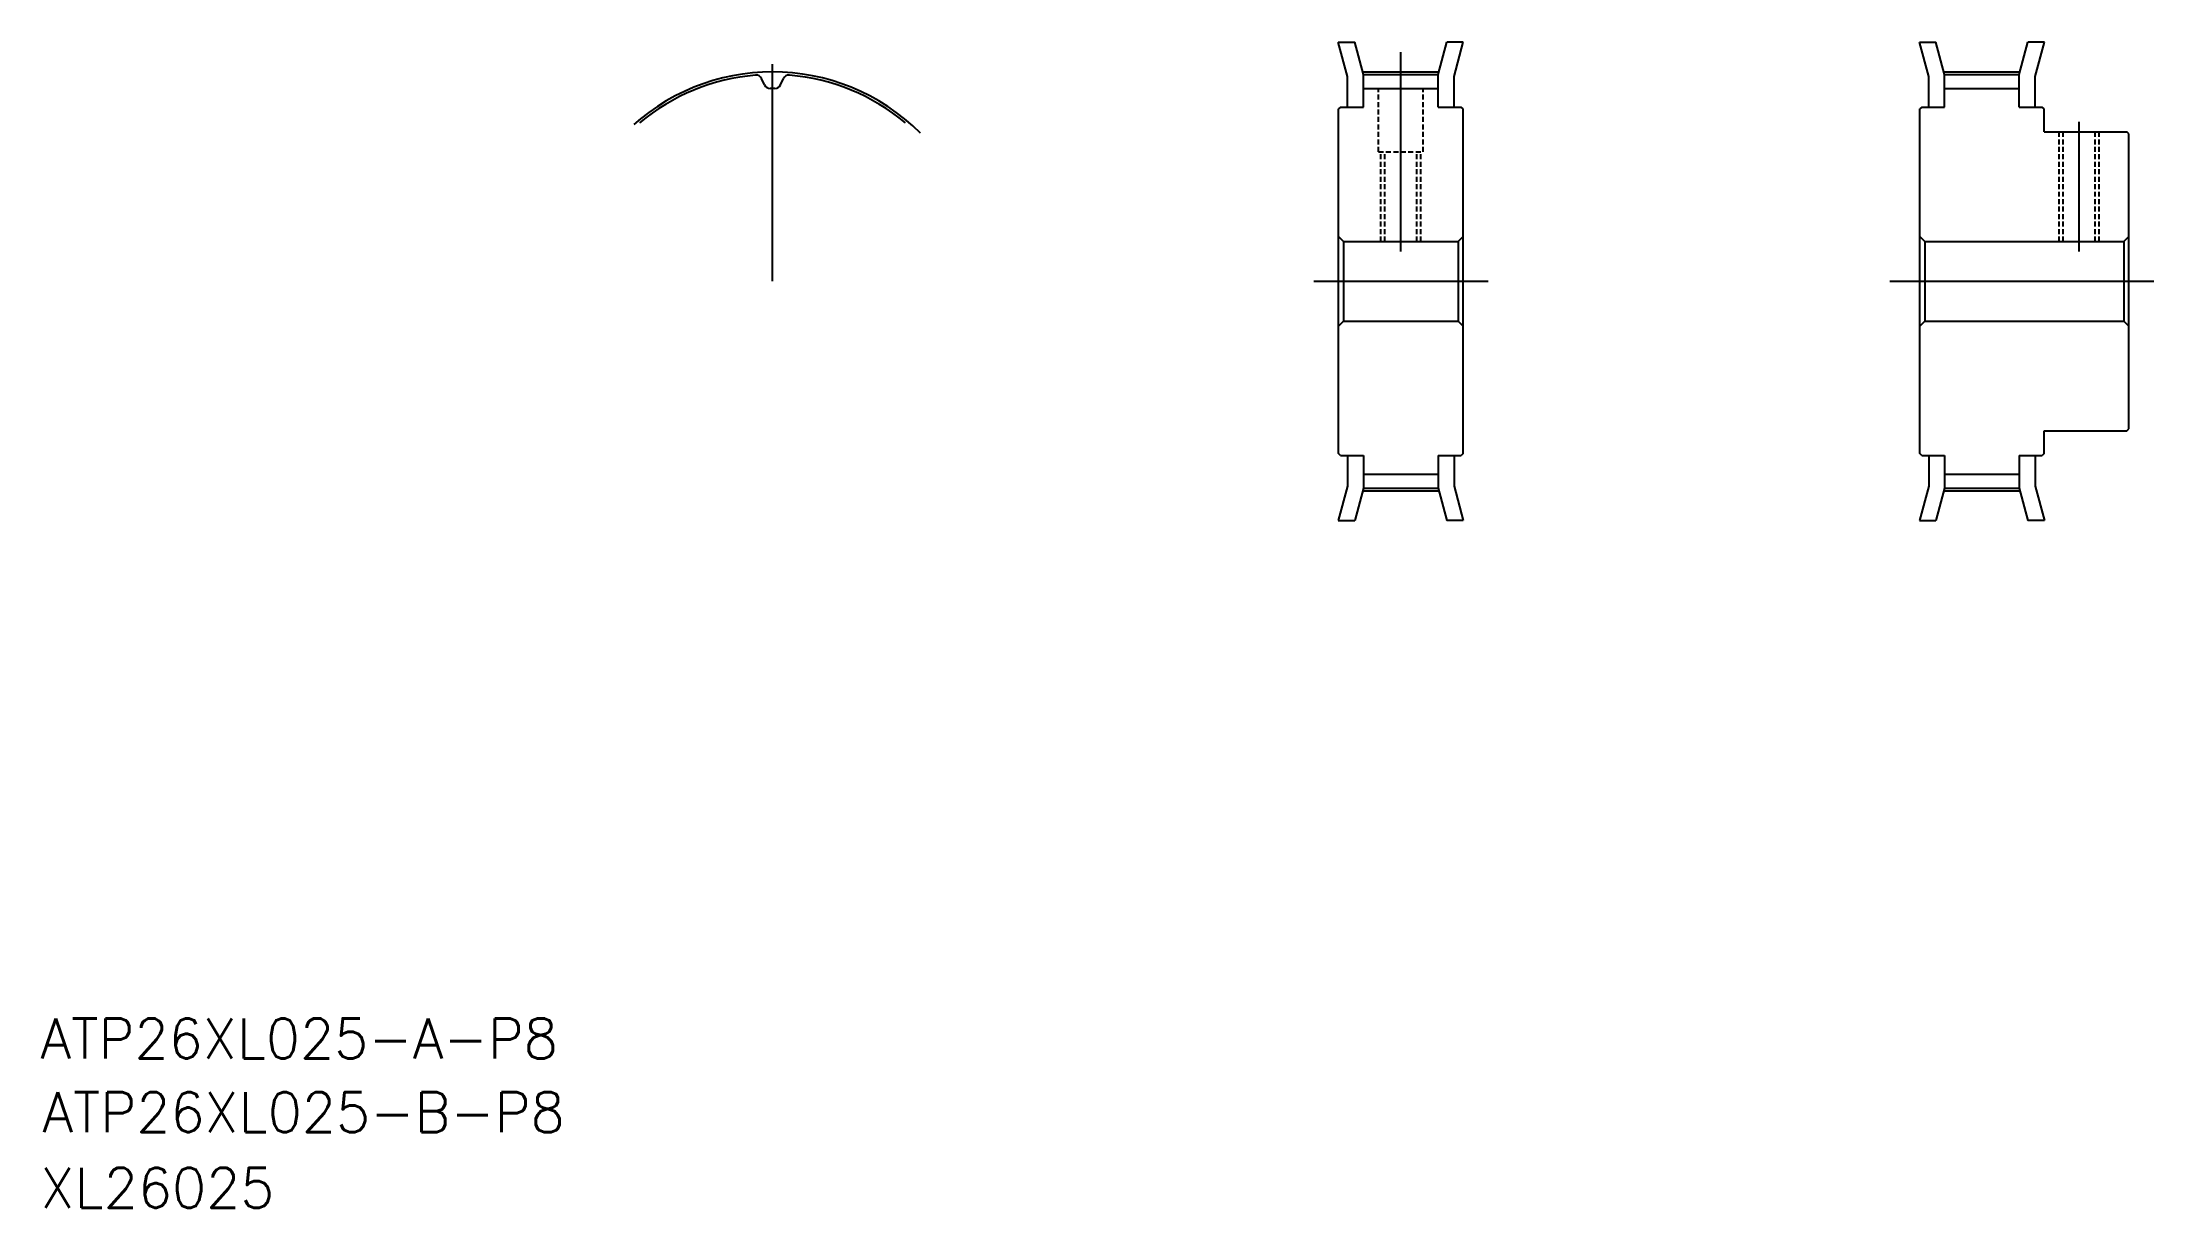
# Model space of a CAD drawing. Extents: x -13 to 199, y 10 to 127.
import ezdxf

# ---------------------------------------------------------------- set-up
doc = ezdxf.new("R2010")
doc.units = 0
doc.linetypes.add('CENTER', pattern=[50.8, 31.75, -6.35, 6.35, -6.35])
doc.linetypes.add('DASHED', pattern=[0.75, 0.5, -0.25])
doc.layers.get('0').update_dxf_attribs({"linetype": 'CONTINUOUS'})
doc.layers.add('CENTER', color=1, linetype='CENTER')
doc.styles.get("Standard").update_dxf_attribs({"font": 'txt', "bigfont": 'BIGFONT'})

msp = doc.modelspace()

# ---------------------------------------------------------------- linework, layer by layer
at = {"color": 7, "linetype": 'CONTINUOUS'}
for p, q in [((118.38, 123.56), (117.45, 127)), ((117.45, 127), (119.11, 127)), ((119.98, 123.77), (119.11, 127)), ((127.48, 123.77), (128.34, 127)), ((130, 127), (128.34, 127)), ((129.08, 123.56), (130, 127)), ((176.73, 123.56), (175.81, 127)), ((175.81, 127), (177.46, 127)), ((178.33, 123.77), (177.46, 127)), ((185.83, 123.77), (186.7, 127)), ((188.35, 127), (186.7, 127)), ((187.43, 123.56), (188.35, 127)), ((59.84, 122.72), (59.54, 123.35)), ((61.44, 122.72), (61.74, 123.35)), ((118.38, 120.5), (118.38, 123.56)), ((119.98, 123.77), (127.48, 123.77)), ((119.98, 120.5), (119.98, 123.77)), ((127.48, 120.5), (127.48, 123.77)), ((129.08, 120.5), (129.08, 123.56)), ((176.73, 120.5), (176.73, 123.56)), ((178.33, 123.77), (185.83, 123.77)), ((178.33, 120.5), (178.33, 123.77)), ((185.83, 120.5), (185.83, 123.77)), ((187.43, 120.5), (187.43, 123.56)), ((119.98, 122.37), (127.48, 122.37)), ((178.33, 122.37), (185.83, 122.37)), ((117.68, 120.5), (117.48, 120.3)), ((117.48, 85.7), (117.48, 120.3)), ((117.68, 120.5), (119.98, 120.5)), ((118.25, 120.5), (118.25, 120.5)), ((118.83, 120.5), (118.83, 120.5)), ((127.48, 120.5), (129.78, 120.5)), ((129.98, 120.3), (129.78, 120.5)), ((129.98, 85.7), (129.98, 120.3)), ((176.03, 120.5), (175.83, 120.3)), ((175.83, 85.7), (175.83, 120.3)), ((176.03, 120.5), (178.33, 120.5)), ((185.83, 120.5), (188.13, 120.5)), ((188.33, 120.3), (188.13, 120.5)), ((188.33, 118), (188.33, 120.3)), ((188.33, 118), (196.63, 118)), ((196.83, 117.8), (196.63, 118)), ((196.83, 88.2), (196.83, 117.8)), ((117.98, 107), (117.48, 107.5)), ((117.98, 107), (129.48, 107)), ((117.98, 107), (117.98, 99)), ((129.48, 107), (129.98, 107.5)), ((129.48, 107), (129.48, 99)), ((176.33, 107), (175.83, 107.5)), ((176.33, 107), (176.33, 99)), ((176.33, 107), (196.33, 107)), ((196.33, 107), (196.83, 107.5)), ((196.33, 107), (196.33, 99)), ((117.48, 98.5), (117.98, 99)), ((117.98, 99), (129.48, 99)), ((129.98, 98.5), (129.48, 99)), ((175.83, 98.5), (176.33, 99)), ((176.33, 99), (196.33, 99)), ((196.83, 98.5), (196.33, 99)), ((188.33, 88), (196.63, 88)), ((188.33, 85.7), (188.33, 88)), ((196.63, 88), (196.83, 88.2)), ((117.68, 85.5), (117.48, 85.7)), ((117.68, 85.5), (119.98, 85.5)), ((118.38, 85.5), (118.38, 82.45)), ((119.98, 85.5), (119.98, 82.24)), ((127.48, 85.5), (129.78, 85.5)), ((127.48, 85.5), (127.48, 82.24)), ((129.08, 85.5), (129.08, 82.45)), ((129.98, 85.7), (129.78, 85.5)), ((176.03, 85.5), (175.83, 85.7)), ((176.03, 85.5), (178.33, 85.5)), ((176.73, 85.5), (176.73, 82.45)), ((178.33, 85.5), (178.33, 82.24)), ((185.83, 85.5), (185.83, 82.24)), ((185.83, 85.5), (188.13, 85.5)), ((187.43, 85.5), (187.43, 82.45)), ((188.33, 85.7), (188.13, 85.5)), ((119.98, 83.64), (127.48, 83.64)), ((178.33, 83.64), (185.83, 83.64)), ((118.38, 82.45), (117.45, 79)), ((119.98, 82.24), (119.11, 79)), ((119.98, 82.24), (127.48, 82.24)), ((127.48, 82.24), (128.34, 79)), ((129.08, 82.45), (130, 79)), ((176.73, 82.45), (175.81, 79)), ((178.33, 82.24), (177.46, 79)), ((178.33, 82.24), (185.83, 82.24)), ((185.83, 82.24), (186.7, 79)), ((187.43, 82.45), (188.35, 79)), ((117.45, 79), (119.11, 79)), ((130, 79), (128.34, 79)), ((175.81, 79), (177.46, 79)), ((188.35, 79), (186.7, 79))]:
    msp.add_line(p, q, dxfattribs=at)
at = {"color": 3, "linetype": 'DASHED'}
for p, q in [((121.48, 116), (121.48, 122.37)), ((125.98, 116), (125.98, 122.37)), ((189.83, 107), (189.83, 118)), ((190.23, 107), (190.23, 118)), ((193.43, 107), (193.43, 118)), ((193.83, 107), (193.83, 118)), ((121.48, 116), (125.98, 116)), ((121.73, 107), (121.73, 116)), ((122.13, 107), (122.13, 116)), ((125.33, 107), (125.33, 116)), ((125.73, 107), (125.73, 116))]:
    msp.add_line(p, q, dxfattribs=at)
at = {"color": 7, "linetype": 'CONTINUOUS'}
for centre, radius, start, end in [((60.64, 103), 20.76, 94.6951, 130), ((58.99, 123.09), 0.61, 25, 94.6951), ((62.29, 123.09), 0.61, 85.3049, 155), ((60.64, 103), 20.76, 50, 85.3049), ((60.39, 122.97), 0.61, 205, 270.7186), ((60.64, 103), 19.36, 89.2814, 90.7186), ((60.89, 122.97), 0.61, 269.2814, 335)]:
    msp.add_arc(centre, radius, start, end, dxfattribs=at)
at = {"layer": 'CENTER', "color": 1, "linetype": 'CENTER'}
for p, q in [((123.73, 106), (123.73, 126.02)), ((60.64, 103), (60.64, 124.79)), ((119.98, 124.02), (127.48, 124.02)), ((178.33, 124.02), (185.83, 124.02)), ((191.83, 106), (191.83, 119)), ((114.98, 103), (132.48, 103)), ((172.83, 103), (199.33, 103)), ((119.98, 81.98), (127.48, 81.98)), ((178.33, 81.98), (185.83, 81.98))]:
    msp.add_line(p, q, dxfattribs=at)
msp.add_arc((60.64, 103), 21.02, 45, 135, dxfattribs=at)

# ---------------------------------------------------------------- texts
at = {"color": 7, "linetype": 'CONTINUOUS'}
for s, p in [('ATP26XL025-A-P8', (-12.86, 25)), ('ATP26XL025-B-P8', (-12.68, 17.59)), ('XL26025', (-12.86, 10))]:
    msp.add_text(s, height=4, dxfattribs=at).set_placement(p)

doc.saveas('drawing.dxf')
